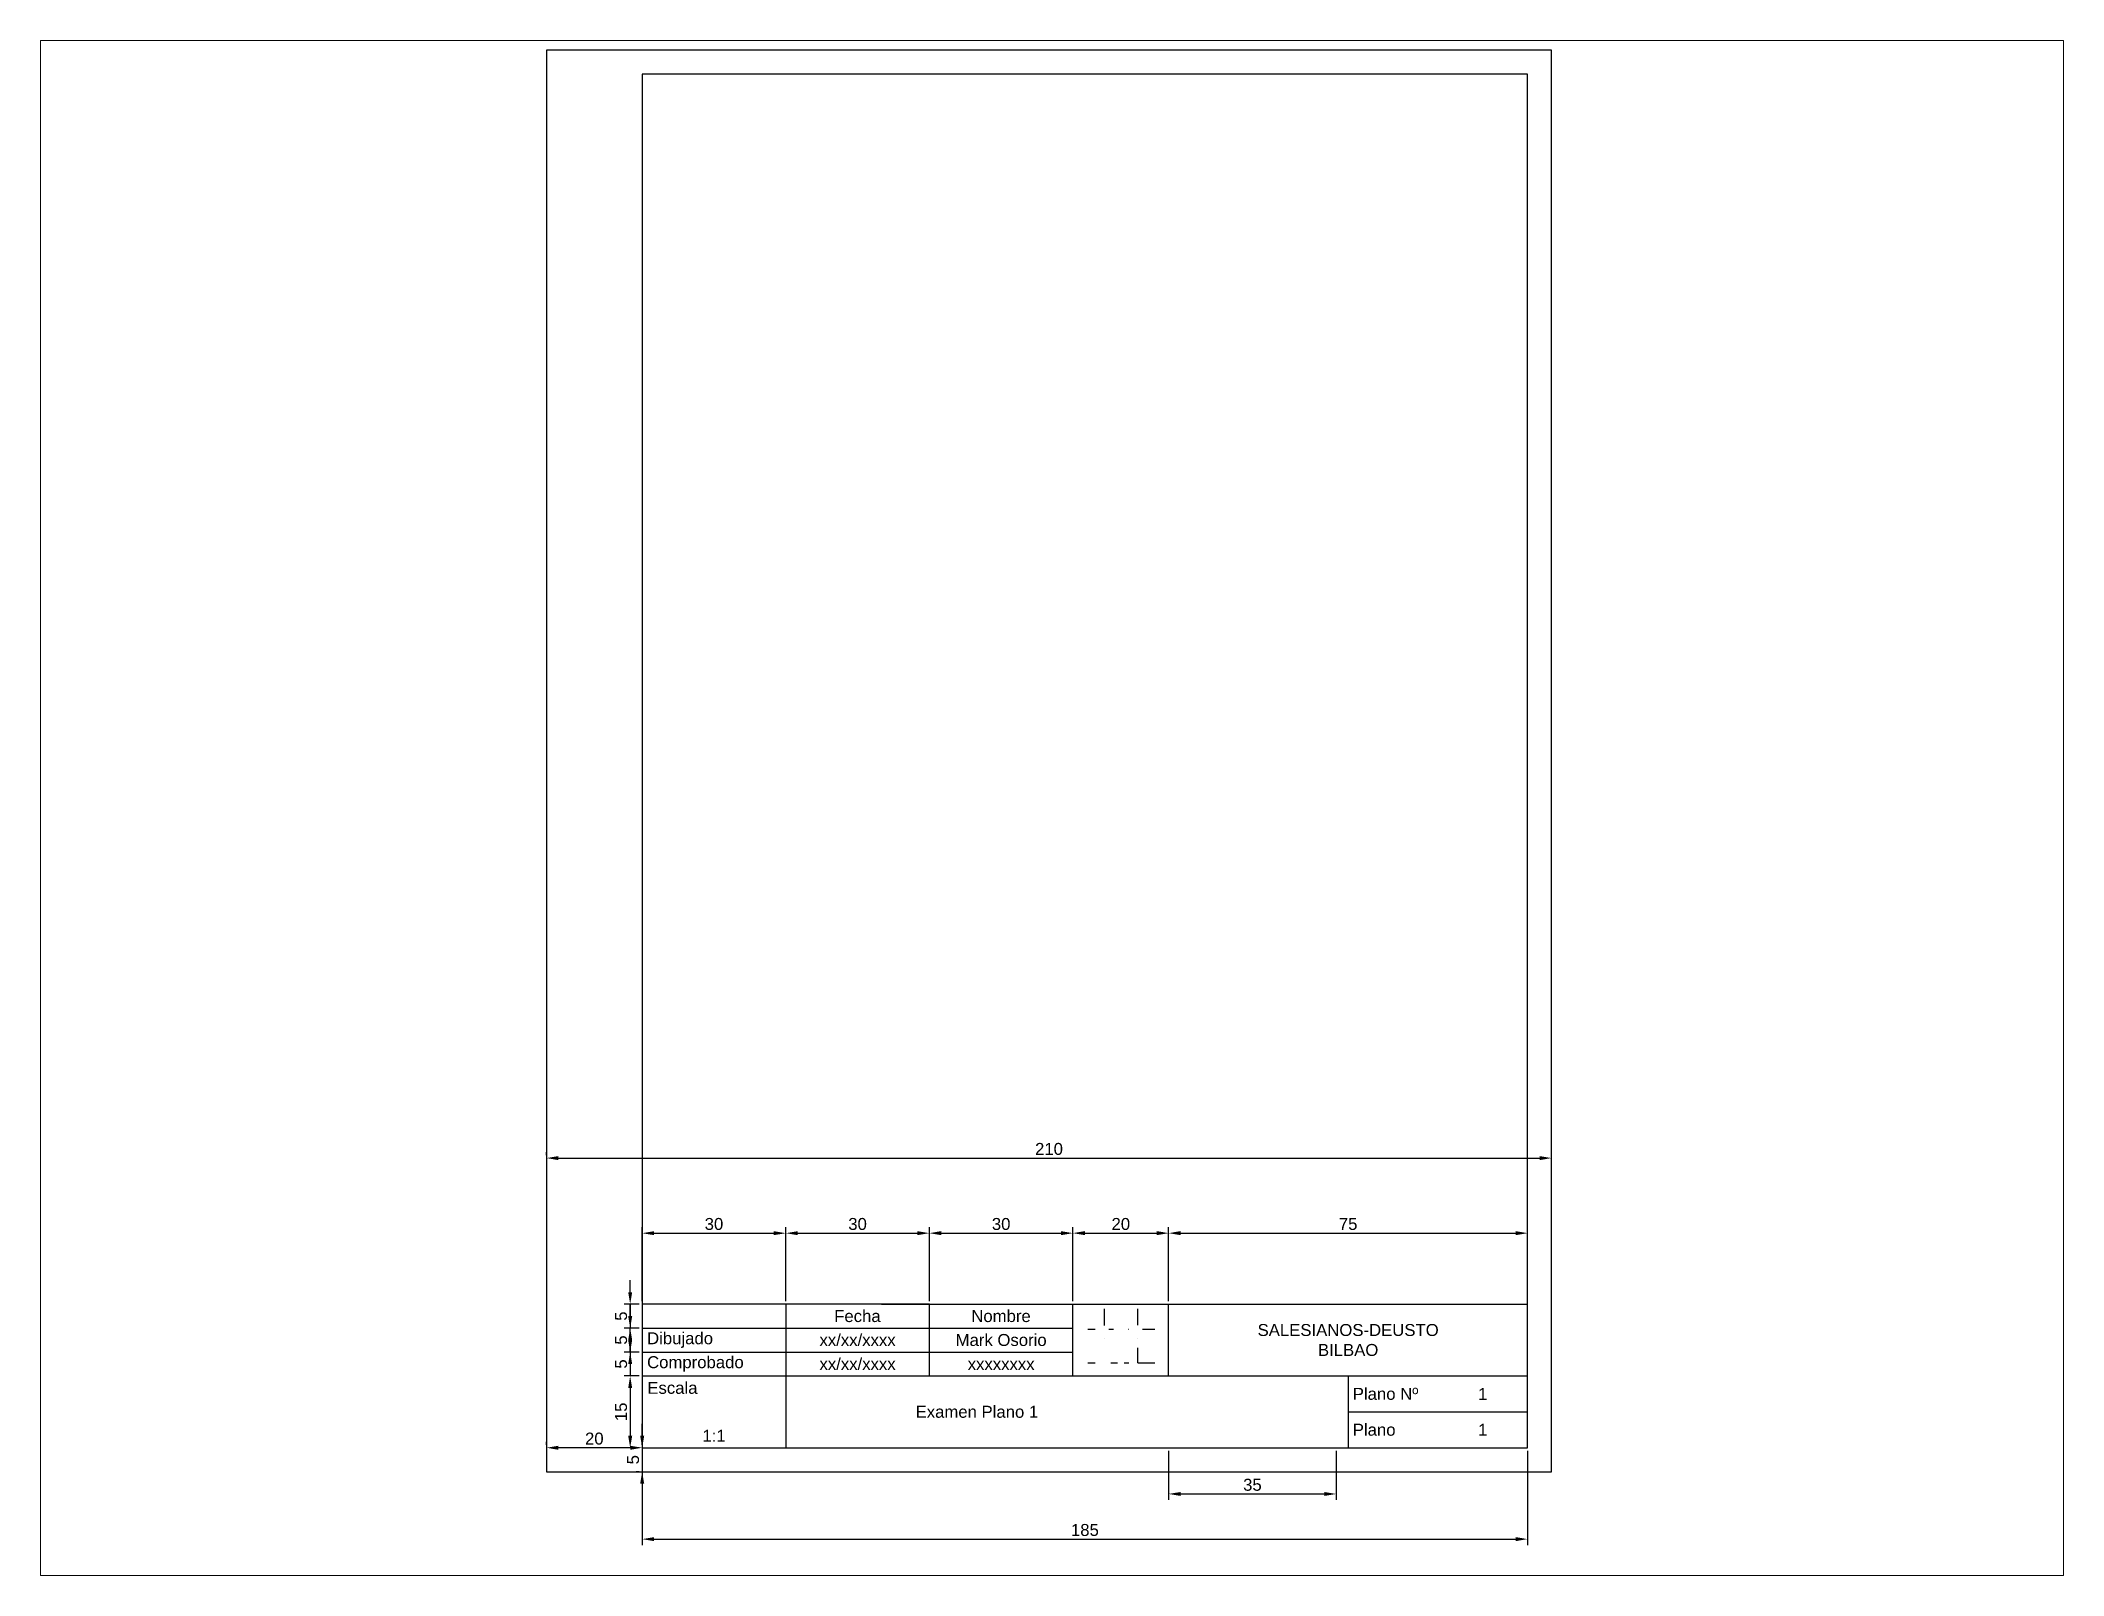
# Paper-space layout 'Presentación1' of a CAD drawing. Header units: millimetres. Extents: x 26 to 231, y 20 to 176.
# The model-space entities are those that its viewports show. They can reach past a viewport. Long polylines and large blocks are cut down to what shows.
import ezdxf

# ---------------------------------------------------------------- set-up
doc = ezdxf.new("R2010")
doc.units = ezdxf.units.MM
for name, color, linetype in [('Caj_Borde', 2, 'Continuous'), ('caj_Texto_Editar', 6, 'Continuous'), ('Caj_Texto_Fijo', 7, 'Continuous'), ('Cajetin', 7, 'Continuous'), ('Cotas', 3, 'Continuous')]:
    doc.layers.add(name, color=color, linetype=linetype)
doc.layers.add('Logo_SD', color=1, linetype='Continuous', plot=False)
doc.styles.get("Standard").update_dxf_attribs({"font": 'arial.ttf'})
doc.dimstyles.new('ISO-25', dxfattribs={"dimtxt": 2.5, "dimasz": 2.5, "dimexe": 1.25, "dimexo": 0.625, "dimtad": 1, "dimtxsty": 'Standard', "dimcen": 2.5, "dimadec": 0, "dimazin": 0, "dimtfac": 1, "dimtmove": 0, "dimatfit": 3, "dimfxl": 1, "dimarcsym": 0})

# ---------------------------------------------------------------- blocks, each defined once
blk = doc.blocks.new('*D0')
at = {"layer": 'Cotas', "color": 0, "lineweight": -2, "transparency": 16777216}
for p, q in [((20, 35.62), (20, 51.08)), ((50, 35.62), (50, 51.08)), ((22.5, 49.83), (47.5, 49.83))]:
    blk.add_line(p, q, dxfattribs=at)
at = {"layer": 'Cotas', "color": 0, "transparency": 16777216}
for points in [[(22.5, 50.25), (22.5, 49.42), (20, 49.83)], [(47.5, 50.25), (47.5, 49.42), (50, 49.83)]]:
    blk.add_solid(points, dxfattribs=at)
at = {"layer": 'Defpoints', "color": 0, "transparency": 16777216}
for p in [(50, 49.83), (20, 35), (50, 35)]:
    blk.add_point(p, dxfattribs=at)
at = {"layer": 'Cotas', "color": 0, "transparency": 16777216, "insert": (35, 51.74), "char_height": 2.5, "attachment_point": 5}
blk.add_mtext('30', dxfattribs=at)
blk = doc.blocks.new('*D1')
at = {"layer": 'Cotas', "color": 0, "lineweight": -2, "transparency": 16777216}
for p, q in [((50, 35.62), (50, 51.08)), ((80, 35.62), (80, 51.08)), ((52.5, 49.83), (77.5, 49.83))]:
    blk.add_line(p, q, dxfattribs=at)
at = {"layer": 'Cotas', "color": 0, "transparency": 16777216}
for points in [[(52.5, 50.25), (52.5, 49.42), (50, 49.83)], [(77.5, 50.25), (77.5, 49.42), (80, 49.83)]]:
    blk.add_solid(points, dxfattribs=at)
at = {"layer": 'Defpoints', "color": 0, "transparency": 16777216}
for p in [(80, 49.83), (50, 35), (80, 35)]:
    blk.add_point(p, dxfattribs=at)
at = {"layer": 'Cotas', "color": 0, "transparency": 16777216, "insert": (65, 51.74), "char_height": 2.5, "attachment_point": 5}
blk.add_mtext('30', dxfattribs=at)
blk = doc.blocks.new('*D2')
at = {"layer": 'Cotas', "color": 0, "lineweight": -2, "transparency": 16777216}
for p, q in [((80, 35.62), (80, 51.09)), ((110, 35.62), (110, 51.09)), ((82.5, 49.84), (107.5, 49.84))]:
    blk.add_line(p, q, dxfattribs=at)
at = {"layer": 'Cotas', "color": 0, "transparency": 16777216}
for points in [[(82.5, 50.26), (82.5, 49.42), (80, 49.84)], [(107.5, 50.26), (107.5, 49.42), (110, 49.84)]]:
    blk.add_solid(points, dxfattribs=at)
at = {"layer": 'Defpoints', "color": 0, "transparency": 16777216}
for p in [(110, 49.84), (80, 35), (110, 35)]:
    blk.add_point(p, dxfattribs=at)
at = {"layer": 'Cotas', "color": 0, "transparency": 16777216, "insert": (95, 51.74), "char_height": 2.5, "attachment_point": 5}
blk.add_mtext('30', dxfattribs=at)
blk = doc.blocks.new('*D3')
at = {"layer": 'Cotas', "color": 0, "lineweight": -2, "transparency": 16777216}
for p, q in [((110, 35.62), (110, 51.09)), ((130, 35.62), (130, 51.09)), ((112.5, 49.84), (127.5, 49.84))]:
    blk.add_line(p, q, dxfattribs=at)
at = {"layer": 'Cotas', "color": 0, "transparency": 16777216}
for points in [[(112.5, 50.26), (112.5, 49.42), (110, 49.84)], [(127.5, 50.26), (127.5, 49.42), (130, 49.84)]]:
    blk.add_solid(points, dxfattribs=at)
at = {"layer": 'Defpoints', "color": 0, "transparency": 16777216}
for p in [(130, 49.84), (110, 35), (130, 35)]:
    blk.add_point(p, dxfattribs=at)
at = {"layer": 'Cotas', "color": 0, "transparency": 16777216, "insert": (120, 51.74), "char_height": 2.5, "attachment_point": 5}
blk.add_mtext('20', dxfattribs=at)
blk = doc.blocks.new('*D4')
at = {"layer": 'Cotas', "color": 0, "lineweight": -2, "transparency": 16777216}
for p, q in [((130, 35.62), (130, 51.09)), ((205, 35.62), (205, 51.09)), ((132.5, 49.84), (202.5, 49.84))]:
    blk.add_line(p, q, dxfattribs=at)
at = {"layer": 'Cotas', "color": 0, "transparency": 16777216}
for points in [[(132.5, 50.26), (132.5, 49.42), (130, 49.84)], [(202.5, 50.26), (202.5, 49.42), (205, 49.84)]]:
    blk.add_solid(points, dxfattribs=at)
at = {"layer": 'Defpoints', "color": 0, "transparency": 16777216}
for p in [(205, 49.84), (130, 35), (205, 35)]:
    blk.add_point(p, dxfattribs=at)
at = {"layer": 'Cotas', "color": 0, "transparency": 16777216, "insert": (167.5, 51.74), "char_height": 2.5, "attachment_point": 5}
blk.add_mtext('75', dxfattribs=at)
blk = doc.blocks.new('*D5')
at = {"layer": 'Cotas', "color": 0, "lineweight": -2, "transparency": 16777216}
for p, q in [((17.49, 37.5), (17.49, 40)), ((19.38, 35), (16.24, 35)), ((17.49, 35), (17.49, 30)), ((19.38, 30), (16.24, 30)), ((17.49, 27.5), (17.49, 25))]:
    blk.add_line(p, q, dxfattribs=at)
at = {"layer": 'Cotas', "color": 0, "transparency": 16777216}
for points in [[(17.08, 37.5), (17.91, 37.5), (17.49, 35)], [(17.08, 27.5), (17.91, 27.5), (17.49, 30)]]:
    blk.add_solid(points, dxfattribs=at)
at = {"layer": 'Defpoints', "color": 0, "transparency": 16777216}
for p in [(20, 35), (17.49, 30), (20, 30)]:
    blk.add_point(p, dxfattribs=at)
at = {"layer": 'Cotas', "color": 0, "transparency": 16777216, "insert": (15.6, 32.5), "char_height": 2.5, "attachment_point": 5, "rotation": 90}
blk.add_mtext('5', dxfattribs=at)
blk = doc.blocks.new('*D6')
at = {"layer": 'Cotas', "color": 0, "lineweight": -2, "transparency": 16777216}
for p, q in [((17.49, 32.5), (17.49, 35)), ((19.38, 30), (16.24, 30)), ((17.49, 25), (17.49, 30)), ((19.38, 25), (16.24, 25)), ((17.49, 22.5), (17.49, 20))]:
    blk.add_line(p, q, dxfattribs=at)
at = {"layer": 'Cotas', "color": 0, "transparency": 16777216}
for points in [[(17.08, 32.5), (17.91, 32.5), (17.49, 30)], [(17.08, 22.5), (17.91, 22.5), (17.49, 25)]]:
    blk.add_solid(points, dxfattribs=at)
at = {"layer": 'Defpoints', "color": 0, "transparency": 16777216}
for p in [(17.49, 30), (20, 30), (20, 25)]:
    blk.add_point(p, dxfattribs=at)
at = {"layer": 'Cotas', "color": 0, "transparency": 16777216, "insert": (15.6, 27.5), "char_height": 2.5, "attachment_point": 5, "rotation": 90}
blk.add_mtext('5', dxfattribs=at)
blk = doc.blocks.new('*D7')
at = {"layer": 'Cotas', "color": 0, "lineweight": -2, "transparency": 16777216}
for p, q in [((17.49, 27.5), (17.49, 30)), ((16.87, 25), (16.24, 25)), ((17.49, 25), (17.49, 20)), ((19.38, 20), (16.24, 20)), ((17.49, 17.5), (17.49, 15))]:
    blk.add_line(p, q, dxfattribs=at)
at = {"layer": 'Cotas', "color": 0, "transparency": 16777216}
for points in [[(17.08, 27.5), (17.91, 27.5), (17.49, 25)], [(17.08, 17.5), (17.91, 17.5), (17.49, 20)]]:
    blk.add_solid(points, dxfattribs=at)
at = {"layer": 'Defpoints', "color": 0, "transparency": 16777216}
for p in [(17.49, 25), (17.49, 20), (20, 20)]:
    blk.add_point(p, dxfattribs=at)
at = {"layer": 'Cotas', "color": 0, "transparency": 16777216, "insert": (15.6, 22.5), "char_height": 2.5, "attachment_point": 5, "rotation": 90}
blk.add_mtext('5', dxfattribs=at)
blk = doc.blocks.new('*D8')
at = {"layer": 'Cotas', "color": 0, "lineweight": -2, "transparency": 16777216}
for p, q in [((19.38, 20), (16.24, 20)), ((17.49, 17.5), (17.49, 7.5)), ((19.38, 5), (16.24, 5))]:
    blk.add_line(p, q, dxfattribs=at)
at = {"layer": 'Cotas', "color": 0, "transparency": 16777216}
for points in [[(17.08, 17.5), (17.91, 17.5), (17.49, 20)], [(17.08, 7.5), (17.91, 7.5), (17.49, 5)]]:
    blk.add_solid(points, dxfattribs=at)
at = {"layer": 'Defpoints', "color": 0, "transparency": 16777216}
for p in [(20, 20), (17.49, 5), (20, 5)]:
    blk.add_point(p, dxfattribs=at)
at = {"layer": 'Cotas', "color": 0, "transparency": 16777216, "insert": (15.59, 12.5), "char_height": 2.5, "attachment_point": 5, "rotation": 90}
blk.add_mtext('15', dxfattribs=at)
blk = doc.blocks.new('*D9')
at = {"layer": 'Cotas', "color": 0, "lineweight": -2, "transparency": 16777216}
for p, q in [((20, 7.5), (20, 10)), ((19.38, 5), (18.75, 5)), ((20, 5), (20, 0)), ((19.38, 0), (18.75, 0)), ((20, -2.5), (20, -5))]:
    blk.add_line(p, q, dxfattribs=at)
at = {"layer": 'Cotas', "color": 0, "transparency": 16777216}
for points in [[(19.58, 7.5), (20.42, 7.5), (20, 5)], [(19.58, -2.5), (20.42, -2.5), (20, 0)]]:
    blk.add_solid(points, dxfattribs=at)
at = {"layer": 'Defpoints', "color": 0, "transparency": 16777216}
for p in [(20, 5), (20, 0), (20, 0)]:
    blk.add_point(p, dxfattribs=at)
at = {"layer": 'Cotas', "color": 0, "transparency": 16777216, "insert": (18.1, 2.5), "char_height": 2.5, "attachment_point": 5, "rotation": 90}
blk.add_mtext('5', dxfattribs=at)
blk = doc.blocks.new('*D10')
at = {"layer": 'Cotas', "color": 0, "lineweight": -2, "transparency": 16777216}
for p, q in [((0, 5.62), (0, 6.25)), ((17.5, 5), (2.5, 5)), ((20, 5.62), (20, 6.25))]:
    blk.add_line(p, q, dxfattribs=at)
at = {"layer": 'Cotas', "color": 0, "transparency": 16777216}
for points in [[(2.5, 5.42), (2.5, 4.58), (0, 5)], [(17.5, 5.42), (17.5, 4.58), (20, 5)]]:
    blk.add_solid(points, dxfattribs=at)
at = {"layer": 'Defpoints', "color": 0, "transparency": 16777216}
for p in [(0, 5), (0, 5), (20, 5)]:
    blk.add_point(p, dxfattribs=at)
at = {"layer": 'Cotas', "color": 0, "transparency": 16777216, "insert": (10, 6.9), "char_height": 2.5, "attachment_point": 5}
blk.add_mtext('20', dxfattribs=at)
blk = doc.blocks.new('*D11')
at = {"layer": 'Cotas', "color": 0, "lineweight": -2, "transparency": 16777216}
for p, q in [((0, 66.15), (0, 66.77)), ((2.5, 65.52), (207.5, 65.52)), ((210, 66.15), (210, 66.77))]:
    blk.add_line(p, q, dxfattribs=at)
at = {"layer": 'Cotas', "color": 0, "transparency": 16777216}
for points in [[(2.5, 65.94), (2.5, 65.1), (0, 65.52)], [(207.5, 65.94), (207.5, 65.1), (210, 65.52)]]:
    blk.add_solid(points, dxfattribs=at)
at = {"layer": 'Defpoints', "color": 0, "transparency": 16777216}
for p in [(0, 65.52), (210, 65.52), (210, 65.52)]:
    blk.add_point(p, dxfattribs=at)
at = {"layer": 'Cotas', "color": 0, "transparency": 16777216, "insert": (105, 67.42), "char_height": 2.5, "attachment_point": 5}
blk.add_mtext('210', dxfattribs=at)
blk = doc.blocks.new('*D12')
at = {"layer": 'Cotas', "color": 0, "lineweight": -2, "transparency": 16777216}
for p, q in [((20, 4.38), (20, -15.34)), ((205, 4.38), (205, -15.34)), ((22.5, -14.09), (202.5, -14.09))]:
    blk.add_line(p, q, dxfattribs=at)
at = {"layer": 'Cotas', "color": 0, "transparency": 16777216}
for points in [[(22.5, -13.67), (22.5, -14.51), (20, -14.09)], [(202.5, -13.67), (202.5, -14.51), (205, -14.09)]]:
    blk.add_solid(points, dxfattribs=at)
at = {"layer": 'Defpoints', "color": 0, "transparency": 16777216}
for p in [(20, 5), (205, 5), (205, -14.09)]:
    blk.add_point(p, dxfattribs=at)
at = {"layer": 'Cotas', "color": 0, "transparency": 16777216, "insert": (112.5, -12.19), "char_height": 2.5, "attachment_point": 5}
blk.add_mtext('185', dxfattribs=at)
blk = doc.blocks.new('*D13')
at = {"layer": 'Cotas', "color": 0, "lineweight": -2, "transparency": 16777216}
for p, q in [((130, 4.38), (130, -5.9)), ((165, 4.38), (165, -5.9)), ((132.5, -4.65), (162.5, -4.65))]:
    blk.add_line(p, q, dxfattribs=at)
at = {"layer": 'Cotas', "color": 0, "transparency": 16777216}
for points in [[(132.5, -4.24), (132.5, -5.07), (130, -4.65)], [(162.5, -4.24), (162.5, -5.07), (165, -4.65)]]:
    blk.add_solid(points, dxfattribs=at)
at = {"layer": 'Defpoints', "color": 0, "transparency": 16777216}
for p in [(130, 5), (165, 5), (165, -4.65)]:
    blk.add_point(p, dxfattribs=at)
at = {"layer": 'Cotas', "color": 0, "transparency": 16777216, "insert": (147.5, -2.75), "char_height": 2.5, "attachment_point": 5}
blk.add_mtext('35', dxfattribs=at)

msp = doc.modelspace()

# ---------------------------------------------------------------- hatches: boundary and pattern name
at = {"layer": 'Logo_SD'}
h = msp.add_hatch(dxfattribs=at)
h.set_pattern_fill('ANGLE', color=256)
h.set_pattern_definition([(0, (-239.676, -40.1046), (0, 6.985), [5.08, -1.905]), (90, (-239.676, -40.1046), (-6.985, 4e-16), [5.08, -1.905])])
h.paths.add_polyline_path([(126.094, 34), (114.094, 34, 0.4142136), (113.094, 33), (113.094, 22, 0.4142136), (114.094, 21), (126.094, 21, 0.4142136), (127.094, 22), (127.094, 33, 0.4142136)])
h.paths.add_polyline_path([(117.51, 29.594, -1), (115.539, 29.594, -1)], flags=16)
h.paths.add_polyline_path([(121.02, 32.67, -1), (119.049, 32.67, -1)], flags=16)
h.paths.add_polyline_path([(120.034, 31.28), (125.959, 25.44), (124.975, 24.456), (123.547, 25.884), (123.547, 21.568), (122.156, 21.568), (122.156, 27.07), (120.728, 28.498), (120.728, 21.57), (119.34, 21.57), (119.34, 28.498), (117.912, 27.07), (117.912, 21.568), (116.524, 21.568), (116.524, 25.884), (115.097, 24.456), (114.152, 25.398)], flags=16)
h.paths.add_polyline_path([(124.533, 29.594, -1), (122.562, 29.594, -1)], flags=16)

# ---------------------------------------------------------------- linework, layer by layer
at = {"layer": 'Caj_Borde'}
msp.add_lwpolyline([(0, 0), (210, 0), (210, 297), (0, 297), (0, 0)], dxfattribs=at)
at = {"layer": 'Caj_Texto_Fijo'}
for p, q in [((167.5, 20), (167.5, 5)), ((167.5, 12.5), (205, 12.5))]:
    msp.add_line(p, q, dxfattribs=at)
at = {"layer": 'Cajetin'}
for points in [[(20, 5), (205, 5), (205, 292), (20, 292), (20, 5)], [(80, 20), (80, 35), (20, 35)], [(50, 35), (50, 5)], [(70, 35), (205, 35)], [(80, 20), (110, 20), (110, 35)], [(110, 20), (130, 20), (130, 35)], [(20, 30), (80, 30)], [(80, 30), (110, 30)], [(20, 25), (80, 25)], [(80, 25), (110, 25)], [(20, 20), (80, 20)], [(130, 20), (205, 20)]]:
    msp.add_lwpolyline(points, dxfattribs=at)

# ---------------------------------------------------------------- texts
at = {"layer": 'caj_Texto_Editar', "char_height": 2.5}
for s, insert, width, attachment_point in [('\\pxqc;xx/xx/xxxx', (65, 27.5), 30, 5), ('\\pxqc;Mark Osorio', (95, 27.5), 30, 5), ('\\pxqc;xx/xx/xxxx', (65, 22.5), 30, 5), ('\\pxqc;xxxxxxxx', (95, 22.5), 30, 5), ('\\pxqc;1', (205, 16.25), 18.75, 6), ('\\pxqc;Examen Plano 1', (89.936, 12.5), 79.87166, 5), ('\\pxqc;1:1', (35, 7.5), 30, 5), ('\\pxqc;1', (205, 8.75), 18.75, 6)]:
    msp.add_mtext(s, dxfattribs=dict(at, insert=insert, width=width, attachment_point=attachment_point))
at = {"layer": 'Caj_Texto_Fijo', "char_height": 2.5}
for s, insert, width, attachment_point in [('Fecha', (64.973, 32.5), 29.94658, 5), ('Nombre', (94.973, 32.5), 29.94658, 5), ('\\pxqc;SALESIANOS-DEUSTO\\PBILBAO', (167.5, 27.5), 75, 5), (' Dibujado', (20.053, 27.5), 29.94658, 4), ('\\pxql; Comprobado', (20.053, 22.5), 30, 4), ('\\pxql; Escala', (20.106, 17.5), 30, 4), (' Plano Nº', (167.5, 16.25), 37.5, 4), (' Plano', (167.5, 8.75), 37.5, 4)]:
    msp.add_mtext(s, dxfattribs=dict(at, insert=insert, width=width, attachment_point=attachment_point))

# ---------------------------------------------------------------- dimensions: what is measured, and where the dimension line sits
at = {"layer": 'Cotas'}
for base, p1, p2, picture, middle in [((210, 65.522), (0, 65.522), (210, 65.522), '*D11', (105, 67.423)), ((50, 49.834), (20, 35), (50, 35), '*D0', (35, 51.736)), ((80, 49.834), (50, 35), (80, 35), '*D1', (65, 51.736)), ((110, 49.84), (80, 35), (110, 35), '*D2', (95, 51.742)), ((130, 49.84), (110, 35), (130, 35), '*D3', (120, 51.741)), ((205, 49.84), (130, 35), (205, 35), '*D4', (167.5, 51.736)), ((0, 5), (20, 5), (0, 5), '*D10', (10, 6.901))]:
    dim = msp.add_linear_dim(base=base, p1=p1, p2=p2, dimstyle='ISO-25', dxfattribs=at)
    dim.commit()
    dim.dimension.update_dxf_attribs({"geometry": picture, "text_midpoint": middle})
for base, p1, p2, picture, middle in [((17.493, 30), (20, 35), (20, 30), '*D5', (15.597, 32.5)), ((17.493, 30), (20, 25), (20, 30), '*D6', (15.597, 27.5)), ((17.493, 20), (17.493, 25), (20, 20), '*D7', (15.597, 22.5)), ((17.493, 5), (20, 20), (20, 5), '*D8', (15.592, 12.5)), ((20, 0), (20, 5), (20, 0), '*D9', (18.104, 2.5))]:
    dim = msp.add_linear_dim(base=base, p1=p1, p2=p2, angle=90, dimstyle='ISO-25', dxfattribs=at)
    dim.commit()
    dim.dimension.update_dxf_attribs({"geometry": picture, "text_midpoint": middle})
for p1, p2, distance, picture, middle in [((20, 5), (205, 5), -19.091, '*D12', (112.5, -12.189)), ((130, 5), (165, 5), -9.653, '*D13', (147.5, -2.75))]:
    dim = msp.add_aligned_dim(p1=p1, p2=p2, distance=distance, dimstyle='ISO-25', dxfattribs=at)
    dim.commit()
    dim.dimension.update_dxf_attribs({"geometry": picture, "text_midpoint": middle})

psp = doc.layouts.new('Presentación1')

# ---------------------------------------------------------------- viewports
at = {"layer": '0'}
psp.add_viewport(center=(128.5, 97.5), size=(205.6, 156), view_center_point=(105.625, 138.665), view_height=320.72092, dxfattribs=at)

doc.saveas('drawing.dxf')
